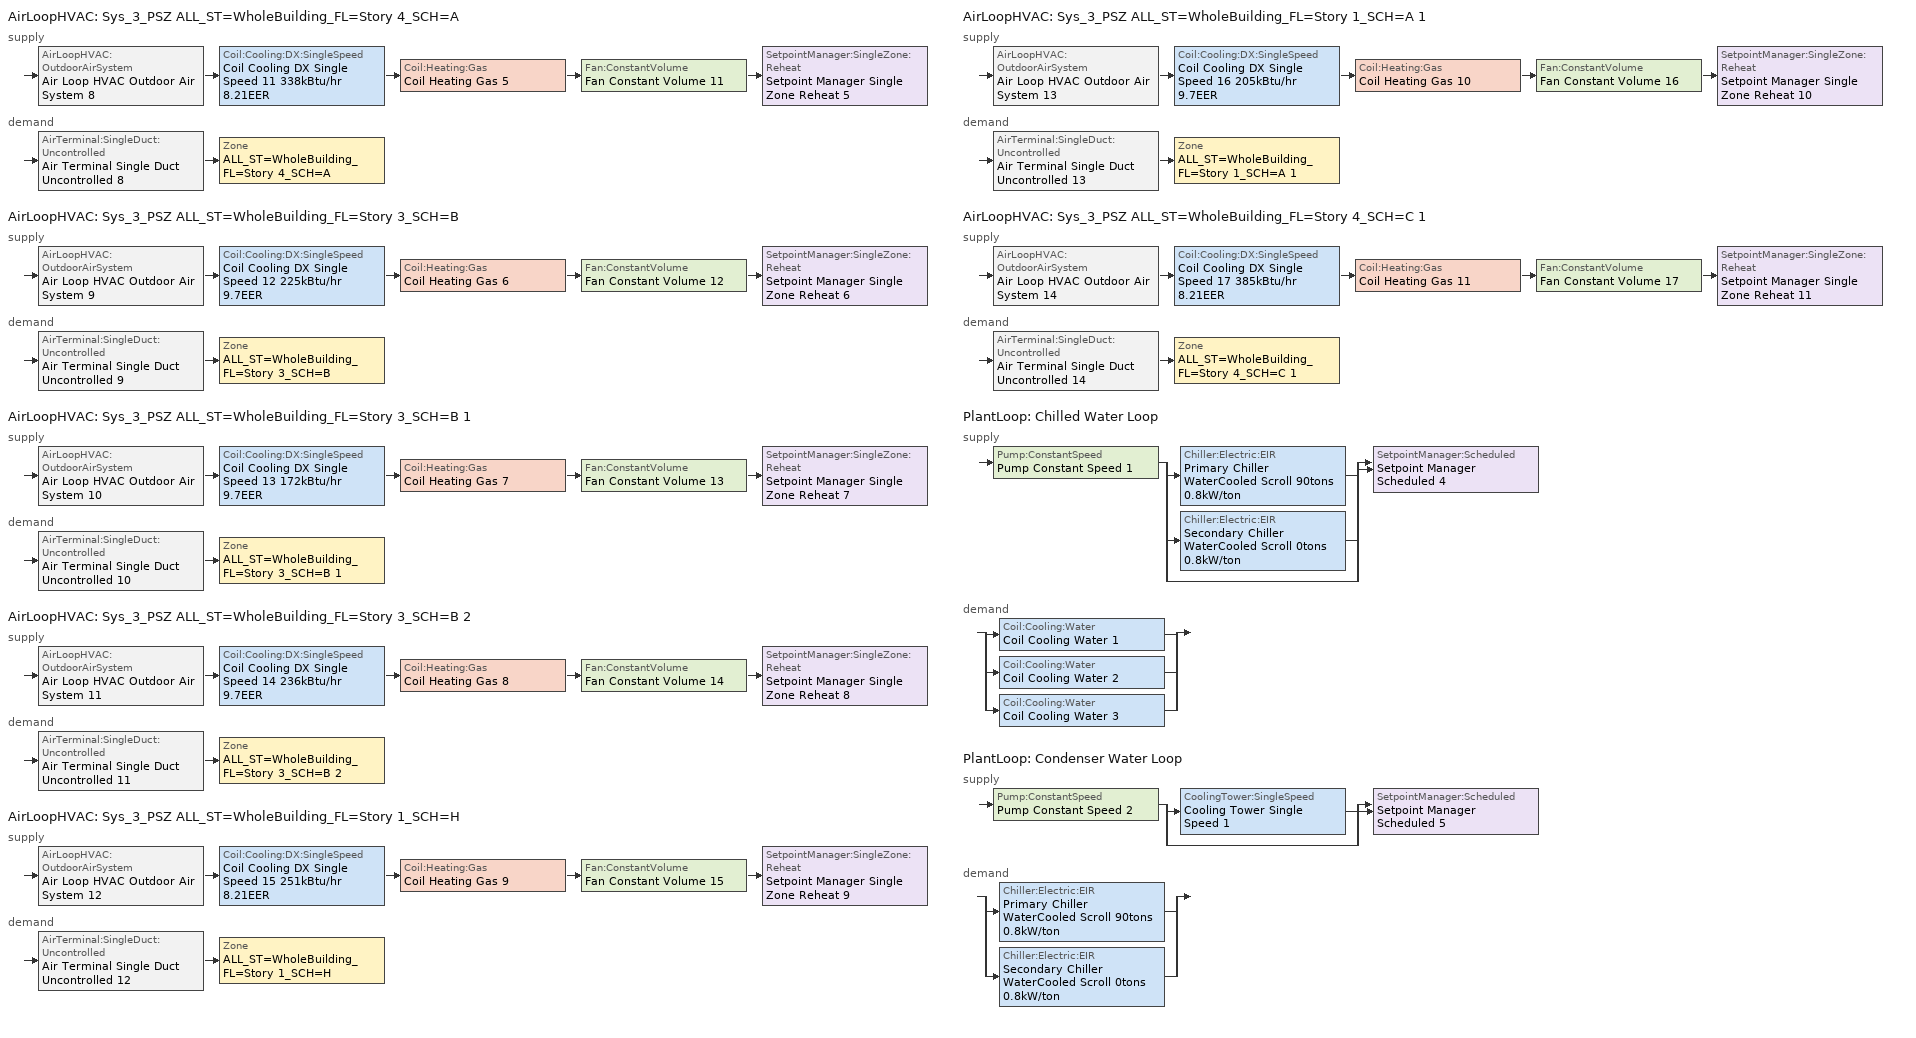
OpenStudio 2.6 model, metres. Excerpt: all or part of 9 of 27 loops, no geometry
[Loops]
AirLoopHVAC 'Sys_3_PSZ ALL_ST=WholeBuilding_FL=Story 4_SCH=A'
 supply: AirLoopHVAC:OutdoorAirSystem 'Air Loop HVAC Outdoor Air System 8' > Coil:Cooling:DX:SingleSpeed 'Coil Cooling DX Single Speed 11 338kBtu/hr 8.21EER' > Coil:Heating:Gas 'Coil Heating Gas 5' > Fan:ConstantVolume 'Fan Constant Volume 11' > SetpointManager:SingleZone:Reheat 'Setpoint Manager Single Zone Reheat 5'
 demand: AirTerminal:SingleDuct:Uncontrolled 'Air Terminal Single Duct Uncontrolled 8' > Zone 'ALL_ST=WholeBuilding_FL=Story 4_SCH=A'
AirLoopHVAC 'Sys_3_PSZ ALL_ST=WholeBuilding_FL=Story 3_SCH=B'
 supply: AirLoopHVAC:OutdoorAirSystem 'Air Loop HVAC Outdoor Air System 9' > Coil:Cooling:DX:SingleSpeed 'Coil Cooling DX Single Speed 12 225kBtu/hr 9.7EER' > Coil:Heating:Gas 'Coil Heating Gas 6' > Fan:ConstantVolume 'Fan Constant Volume 12' > SetpointManager:SingleZone:Reheat 'Setpoint Manager Single Zone Reheat 6'
 demand: AirTerminal:SingleDuct:Uncontrolled 'Air Terminal Single Duct Uncontrolled 9' > Zone 'ALL_ST=WholeBuilding_FL=Story 3_SCH=B'
AirLoopHVAC 'Sys_3_PSZ ALL_ST=WholeBuilding_FL=Story 3_SCH=B 1'
 supply: AirLoopHVAC:OutdoorAirSystem 'Air Loop HVAC Outdoor Air System 10' > Coil:Cooling:DX:SingleSpeed 'Coil Cooling DX Single Speed 13 172kBtu/hr 9.7EER' > Coil:Heating:Gas 'Coil Heating Gas 7' > Fan:ConstantVolume 'Fan Constant Volume 13' > SetpointManager:SingleZone:Reheat 'Setpoint Manager Single Zone Reheat 7'
 demand: AirTerminal:SingleDuct:Uncontrolled 'Air Terminal Single Duct Uncontrolled 10' > Zone 'ALL_ST=WholeBuilding_FL=Story 3_SCH=B 1'
AirLoopHVAC 'Sys_3_PSZ ALL_ST=WholeBuilding_FL=Story 3_SCH=B 2'
 supply: AirLoopHVAC:OutdoorAirSystem 'Air Loop HVAC Outdoor Air System 11' > Coil:Cooling:DX:SingleSpeed 'Coil Cooling DX Single Speed 14 236kBtu/hr 9.7EER' > Coil:Heating:Gas 'Coil Heating Gas 8' > Fan:ConstantVolume 'Fan Constant Volume 14' > SetpointManager:SingleZone:Reheat 'Setpoint Manager Single Zone Reheat 8'
 demand: AirTerminal:SingleDuct:Uncontrolled 'Air Terminal Single Duct Uncontrolled 11' > Zone 'ALL_ST=WholeBuilding_FL=Story 3_SCH=B 2'
AirLoopHVAC 'Sys_3_PSZ ALL_ST=WholeBuilding_FL=Story 1_SCH=H'
 supply: AirLoopHVAC:OutdoorAirSystem 'Air Loop HVAC Outdoor Air System 12' > Coil:Cooling:DX:SingleSpeed 'Coil Cooling DX Single Speed 15 251kBtu/hr 8.21EER' > Coil:Heating:Gas 'Coil Heating Gas 9' > Fan:ConstantVolume 'Fan Constant Volume 15' > SetpointManager:SingleZone:Reheat 'Setpoint Manager Single Zone Reheat 9'
 demand: AirTerminal:SingleDuct:Uncontrolled 'Air Terminal Single Duct Uncontrolled 12' > Zone 'ALL_ST=WholeBuilding_FL=Story 1_SCH=H'
AirLoopHVAC 'Sys_3_PSZ ALL_ST=WholeBuilding_FL=Story 1_SCH=A 1'
 supply: AirLoopHVAC:OutdoorAirSystem 'Air Loop HVAC Outdoor Air System 13' > Coil:Cooling:DX:SingleSpeed 'Coil Cooling DX Single Speed 16 205kBtu/hr 9.7EER' > Coil:Heating:Gas 'Coil Heating Gas 10' > Fan:ConstantVolume 'Fan Constant Volume 16' > SetpointManager:SingleZone:Reheat 'Setpoint Manager Single Zone Reheat 10'
 demand: AirTerminal:SingleDuct:Uncontrolled 'Air Terminal Single Duct Uncontrolled 13' > Zone 'ALL_ST=WholeBuilding_FL=Story 1_SCH=A 1'
AirLoopHVAC 'Sys_3_PSZ ALL_ST=WholeBuilding_FL=Story 4_SCH=C 1'
 supply: AirLoopHVAC:OutdoorAirSystem 'Air Loop HVAC Outdoor Air System 14' > Coil:Cooling:DX:SingleSpeed 'Coil Cooling DX Single Speed 17 385kBtu/hr 8.21EER' > Coil:Heating:Gas 'Coil Heating Gas 11' > Fan:ConstantVolume 'Fan Constant Volume 17' > SetpointManager:SingleZone:Reheat 'Setpoint Manager Single Zone Reheat 11'
 demand: AirTerminal:SingleDuct:Uncontrolled 'Air Terminal Single Duct Uncontrolled 14' > Zone 'ALL_ST=WholeBuilding_FL=Story 4_SCH=C 1'
PlantLoop 'Chilled Water Loop'
 supply: Pump:ConstantSpeed 'Pump Constant Speed 1' > split
  | Chiller:Electric:EIR 'Primary Chiller WaterCooled Scroll 90tons 0.8kW/ton'
  | Chiller:Electric:EIR 'Secondary Chiller WaterCooled Scroll 0tons 0.8kW/ton'
  | bypass
  join > SetpointManager:Scheduled 'Setpoint Manager Scheduled 4'
 demand: split
  | Coil:Cooling:Water 'Coil Cooling Water 1'
  | Coil:Cooling:Water 'Coil Cooling Water 2'
  | Coil:Cooling:Water 'Coil Cooling Water 3'
PlantLoop 'Condenser Water Loop'
 supply: Pump:ConstantSpeed 'Pump Constant Speed 2' > split
  | CoolingTower:SingleSpeed 'Cooling Tower Single Speed 1'
  | bypass
  join > SetpointManager:Scheduled 'Setpoint Manager Scheduled 5'
 demand: split
  | Chiller:Electric:EIR 'Primary Chiller WaterCooled Scroll 90tons 0.8kW/ton'
  | Chiller:Electric:EIR 'Secondary Chiller WaterCooled Scroll 0tons 0.8kW/ton'
[Sizing:Zone] Zone Cooling Design Supply Air Temperature Input Method=SupplyAirTemperature; Zone Cooling Design Supply Air Temperature {C}=13; Zone Cooling Design Supply Air Temperature Difference {deltaC}=11.11; Zone Heating Design Supply Air Temperature Input Method=SupplyAirTemperature; Zone Heating Design Supply Air Temperature {C}=43; Zone Heating Design Supply Air Temperature Difference {deltaC}=11.11; Zone Cooling Design Supply Air Humidity Ratio {kg-H2O/kg-air}=0.0085; Zone Heating Design Supply Air Humidity Ratio {kg-H2O/kg-air}=0.008; Zone Heating Sizing Factor=1.3; Zone Cooling Sizing Factor=1.1; Cooling Design Air Flow Method=DesignDay; Heating Design Air Flow Method=DesignDay; Account for Dedicated Outdoor Air System=No; Dedicated Outdoor Air System Control Strategy=NeutralSupplyAir; Dedicated Outdoor Air Low Setpoint Temperature for Design {C}=autosize; Dedicated Outdoor Air High Setpoint Temperature for Design {C}=autosize
ALL_ST=WholeBuilding_FL=Story 4_SCH=A; ALL_ST=WholeBuilding_FL=Story 3_SCH=B; ALL_ST=WholeBuilding_FL=Story 3_SCH=B 1; ALL_ST=WholeBuilding_FL=Story 3_SCH=B 2; ALL_ST=WholeBuilding_FL=Story 1_SCH=H; ALL_ST=WholeBuilding_FL=Story 1_SCH=A 1; ALL_ST=WholeBuilding_FL=Story 4_SCH=C 1
[Zone equipment]
ALL_ST=WholeBuilding_FL=Story 4_SCH=A: Air Terminal Single Duct Uncontrolled 8, Zone HVAC Baseboard Convective Water 8
ALL_ST=WholeBuilding_FL=Story 3_SCH=B: Air Terminal Single Duct Uncontrolled 9, Zone HVAC Baseboard Convective Water 9
ALL_ST=WholeBuilding_FL=Story 3_SCH=B 1: Air Terminal Single Duct Uncontrolled 10, Zone HVAC Baseboard Convective Water 10
ALL_ST=WholeBuilding_FL=Story 3_SCH=B 2: Air Terminal Single Duct Uncontrolled 11, Zone HVAC Baseboard Convective Water 11
ALL_ST=WholeBuilding_FL=Story 1_SCH=H: Air Terminal Single Duct Uncontrolled 12, Zone HVAC Baseboard Convective Water 12
ALL_ST=WholeBuilding_FL=Story 1_SCH=A 1: Air Terminal Single Duct Uncontrolled 13, Zone HVAC Baseboard Convective Water 13
ALL_ST=WholeBuilding_FL=Story 4_SCH=C 1: Air Terminal Single Duct Uncontrolled 14, Zone HVAC Baseboard Convective Water 14
[PlantLoop] Glycol Concentration=0; Plant Loop Volume {m3}=Autocalculate; Load Distribution Scheme=Optimal
Chilled Water Loop; Condenser Water Loop
[Sizing:Plant] Loop Design Temperature Difference {deltaC}=6; Sizing Option=NonCoincident; Zone Timesteps in Averaging Window=1; Coincident Sizing Factor Mode=None
Name | Loop Type | Design Loop Exit Temperature {C}
Chilled Water Loop | Cooling | 7
Condenser Water Loop | Condenser | 29
[AirLoopHVAC] Design Supply Air Flow Rate {m3/s}=AutoSize
Name | Availability Schedule
Sys_3_PSZ ALL_ST=WholeBuilding_FL=Story 4_SCH=A | Sys_3_PSZ ALL_ST=WholeBuilding_FL=Story 4_SCH=A Occ Sch
Sys_3_PSZ ALL_ST=WholeBuilding_FL=Story 3_SCH=B | Sys_3_PSZ ALL_ST=WholeBuilding_FL=Story 3_SCH=B Occ Sch
Sys_3_PSZ ALL_ST=WholeBuilding_FL=Story 3_SCH=B 1 | Sys_3_PSZ ALL_ST=WholeBuilding_FL=Story 3_SCH=B 1 Occ Sch
Sys_3_PSZ ALL_ST=WholeBuilding_FL=Story 3_SCH=B 2 | Sys_3_PSZ ALL_ST=WholeBuilding_FL=Story 3_SCH=B 2 Occ Sch
Sys_3_PSZ ALL_ST=WholeBuilding_FL=Story 1_SCH=H | Sys_3_PSZ ALL_ST=WholeBuilding_FL=Story 1_SCH=H Occ Sch
Sys_3_PSZ ALL_ST=WholeBuilding_FL=Story 1_SCH=A 1 | Sys_3_PSZ ALL_ST=WholeBuilding_FL=Story 1_SCH=A 1 Occ Sch
Sys_3_PSZ ALL_ST=WholeBuilding_FL=Story 4_SCH=C 1 | Sys_3_PSZ ALL_ST=WholeBuilding_FL=Story 4_SCH=C 1 Occ Sch
[Sizing:System] Type of Load to Size On=Sensible; Design Outdoor Air Flow Rate {m3/s}=Autosize; Minimum System Air Flow Ratio=1; Preheat Design Temperature {C}=7; Preheat Design Humidity Ratio {kg-H2O/kg-Air}=0.008; Precool Design Temperature {C}=13; Precool Design Humidity Ratio {kg-H2O/kg-Air}=0.008; Central Cooling Design Supply Air Temperature {C}=13; Central Heating Design Supply Air Temperature {C}=43; Sizing Option=NonCoincident; 100% Outdoor Air in Cooling=No; 100% Outdoor Air in Heating=No; Central Cooling Design Supply Air Humidity Ratio {kg-H2O/kg-Air}=0.0085; Central Heating Design Supply Air Humidity Ratio {kg-H2O/kg-Air}=0.008; Cooling Design Air Flow Method=DesignDay; Cooling Design Air Flow Rate {m3/s}=0; Heating Design Air Flow Method=DesignDay; Heating Design Air Flow Rate {m3/s}=0; System Outdoor Air Method=ZoneSum; Zone Maximum Outdoor Air Fraction=1; Cooling Supply Air Flow Rate Per Floor Area {m3/s-m2}=0.00996765; Cooling Fraction of Autosized Cooling Supply Air Flow Rate=1; Cooling Supply Air Flow Rate Per Unit Cooling Capacity {m3/s-W}=3.94755e-05; Heating Supply Air Flow Rate Per Floor Area {m3/s-m2}=0.00996765; Heating Fraction of Autosized Heating Supply Air Flow Rate=1; Heating Fraction of Autosized Cooling Supply Air Flow Rate=1; Heating Supply Air Flow Rate Per Unit Heating Capacity {m3/s-W}=3.15882e-05; Cooling Design Capacity Method=CoolingDesignCapacity; Cooling Design Capacity {W}=autosize; Cooling Design Capacity Per Floor Area {W/m2}=234.7; Fraction of Autosized Cooling Design Capacity=1; Heating Design Capacity Method=HeatingDesignCapacity; Heating Design Capacity {W}=autosize; Heating Design Capacity Per Floor Area {W/m2}=157; Fraction of Autosized Heating Design Capacity=1; Central Cooling Capacity Control Method=OnOff
Sys_3_PSZ ALL_ST=WholeBuilding_FL=Story 4_SCH=A; Sys_3_PSZ ALL_ST=WholeBuilding_FL=Story 3_SCH=B; Sys_3_PSZ ALL_ST=WholeBuilding_FL=Story 3_SCH=B 1; Sys_3_PSZ ALL_ST=WholeBuilding_FL=Story 3_SCH=B 2; Sys_3_PSZ ALL_ST=WholeBuilding_FL=Story 1_SCH=H; Sys_3_PSZ ALL_ST=WholeBuilding_FL=Story 1_SCH=A 1; Sys_3_PSZ ALL_ST=WholeBuilding_FL=Story 4_SCH=C 1
[Fan:ConstantVolume] Availability Schedule=Always On Discrete; Fan Efficiency=0.39975; Pressure Rise {Pa}=640; Maximum Flow Rate {m3/s}=AutoSize; Motor Efficiency=0.615
Fan Constant Volume 11; Fan Constant Volume 12; Fan Constant Volume 13; Fan Constant Volume 14; Fan Constant Volume 15; Fan Constant Volume 16; Fan Constant Volume 17
[Coil:Heating:Gas] Availability Schedule=Always On Discrete; Gas Burner Efficiency=0.81; Nominal Capacity {W}=AutoSize; Parasitic Electric Load {W}=0; Part Load Fraction Correlation Curve=FURNACE-EFFPLR-NECB2011; Parasitic Gas Load {W}=0
Coil Heating Gas 5; Coil Heating Gas 6; Coil Heating Gas 7; Coil Heating Gas 8; Coil Heating Gas 9; Coil Heating Gas 10; Coil Heating Gas 11
[Coil:Cooling:DX:SingleSpeed] Availability Schedule=Always On Discrete; Rated Total Cooling Capacity {W}=autosize; Rated Sensible Heat Ratio=autosize; Rated Air Flow Rate {m3/s}=autosize; Rated Evaporator Fan Power Per Volume Flow Rate {W/(m3/s)}=773.3; Total Cooling Capacity Function of Temperature Curve=DXCOOL-NECB2011-REF-CAPFT; Total Cooling Capacity Function of Flow Fraction Curve=DXCOOL-NECB2011-REF-CAPFFLOW; Energy Input Ratio Function of Temperature Curve=DXCOOL-NECB2011-REF-COOLEIRFT; Energy Input Ratio Function of Flow Fraction Curve=DXCOOL-NECB2011-REF-COOLEIRFFLOW; Part Load Fraction Correlation Curve=DXCOOL-NECB2011-REF-COOLPLFFPLR; Condenser Type=AirCooled; Evaporative Condenser Effectiveness=0; Evaporative Condenser Air Flow Rate {m3/s}=Autosize; Evaporative Condenser Pump Rated Power Consumption {W}=Autosize; Crankcase Heater Capacity {W}=0; Maximum Outdoor Dry-Bulb Temperature for Crankcase Heater Operation {C}=0; Basin Heater Capacity {W/K}=0; Basin Heater Setpoint Temperature {C}=10
Name | Rated COP {W/W}
Coil Cooling DX Single Speed 11 338kBtu/hr 8.21EER | 2.99281
Coil Cooling DX Single Speed 12 225kBtu/hr 9.7EER | 3.44969
Coil Cooling DX Single Speed 13 172kBtu/hr 9.7EER | 3.40944
Coil Cooling DX Single Speed 14 236kBtu/hr 9.7EER | 3.45843
Coil Cooling DX Single Speed 15 251kBtu/hr 8.21EER | 2.93626
Coil Cooling DX Single Speed 16 205kBtu/hr 9.7EER | 3.43438
Coil Cooling DX Single Speed 17 385kBtu/hr 8.21EER | 3.02301
[Controller:OutdoorAir] Minimum Outdoor Air Flow Rate {m3/s}=autosize; Maximum Outdoor Air Flow Rate {m3/s}=Autosize; Economizer Control Type=DifferentialEnthalpy; Economizer Control Action Type=ModulateFlow; Lockout Type=NoLockout; Minimum Limit Type=FixedMinimum; High Humidity Control=No
Name | Minimum Outdoor Air Schedule | Controller Mechanical Ventilation | Heat Recovery Bypass Control Type
Controller Outdoor Air 8 | Sys_3_PSZ ALL_ST=WholeBuilding_FL=Story 4_SCH=A Occ Sch | Controller Mechanical Ventilation 8 | BypassWhenWithinEconomizerLimits
Controller Outdoor Air 9 | Sys_3_PSZ ALL_ST=WholeBuilding_FL=Story 3_SCH=B Occ Sch | Controller Mechanical Ventilation 9 | BypassWhenOAFlowGreaterThanMinimum
Controller Outdoor Air 10 | Sys_3_PSZ ALL_ST=WholeBuilding_FL=Story 3_SCH=B 1 Occ Sch | Controller Mechanical Ventilation 10 | BypassWhenOAFlowGreaterThanMinimum
Controller Outdoor Air 11 | Sys_3_PSZ ALL_ST=WholeBuilding_FL=Story 3_SCH=B 2 Occ Sch | Controller Mechanical Ventilation 11 | BypassWhenOAFlowGreaterThanMinimum
Controller Outdoor Air 12 | Sys_3_PSZ ALL_ST=WholeBuilding_FL=Story 1_SCH=H Occ Sch | Controller Mechanical Ventilation 12 | BypassWhenOAFlowGreaterThanMinimum
Controller Outdoor Air 13 | Sys_3_PSZ ALL_ST=WholeBuilding_FL=Story 1_SCH=A 1 Occ Sch | Controller Mechanical Ventilation 13 | BypassWhenOAFlowGreaterThanMinimum
Controller Outdoor Air 14 | Sys_3_PSZ ALL_ST=WholeBuilding_FL=Story 4_SCH=C 1 Occ Sch | Controller Mechanical Ventilation 14 | BypassWhenWithinEconomizerLimits
[Controller:MechanicalVentilation] Availability Schedule=Always On Discrete; System Outdoor Air Method=ZoneSum
Controller Mechanical Ventilation 8; Controller Mechanical Ventilation 9; Controller Mechanical Ventilation 10; Controller Mechanical Ventilation 11; Controller Mechanical Ventilation 12; Controller Mechanical Ventilation 13; Controller Mechanical Ventilation 14
[AirLoopHVAC:OutdoorAirSystem]
Name | Controller
Air Loop HVAC Outdoor Air System 8 | Controller Outdoor Air 8
Air Loop HVAC Outdoor Air System 9 | Controller Outdoor Air 9
Air Loop HVAC Outdoor Air System 10 | Controller Outdoor Air 10
Air Loop HVAC Outdoor Air System 11 | Controller Outdoor Air 11
Air Loop HVAC Outdoor Air System 12 | Controller Outdoor Air 12
Air Loop HVAC Outdoor Air System 13 | Controller Outdoor Air 13
Air Loop HVAC Outdoor Air System 14 | Controller Outdoor Air 14
[SetpointManager:SingleZone:Reheat] Minimum Supply Air Temperature {C}=13; Maximum Supply Air Temperature {C}=43
Name | Control Zone
Setpoint Manager Single Zone Reheat 5 | ALL_ST=WholeBuilding_FL=Story 4_SCH=A
Setpoint Manager Single Zone Reheat 6 | ALL_ST=WholeBuilding_FL=Story 3_SCH=B
Setpoint Manager Single Zone Reheat 7 | ALL_ST=WholeBuilding_FL=Story 3_SCH=B 1
Setpoint Manager Single Zone Reheat 8 | ALL_ST=WholeBuilding_FL=Story 3_SCH=B 2
Setpoint Manager Single Zone Reheat 9 | ALL_ST=WholeBuilding_FL=Story 1_SCH=H
Setpoint Manager Single Zone Reheat 10 | ALL_ST=WholeBuilding_FL=Story 1_SCH=A 1
Setpoint Manager Single Zone Reheat 11 | ALL_ST=WholeBuilding_FL=Story 4_SCH=C 1
[AirTerminal:SingleDuct:Uncontrolled] Availability Schedule=Always On Discrete; Maximum Air Flow Rate {m3/s}=AutoSize
Air Terminal Single Duct Uncontrolled 8; Air Terminal Single Duct Uncontrolled 9; Air Terminal Single Duct Uncontrolled 10; Air Terminal Single Duct Uncontrolled 11; Air Terminal Single Duct Uncontrolled 12; Air Terminal Single Duct Uncontrolled 13; Air Terminal Single Duct Uncontrolled 14
[Controller:WaterCoil] Action=Reverse; Minimum Actuated Flow {m3/s}=0
Name | Water Coil
Controller Water Coil 5 | Coil Cooling Water 1
Controller Water Coil 9 | Coil Cooling Water 2
Controller Water Coil 12 | Coil Cooling Water 3
[SetpointManager:Scheduled] Control Variable=Temperature
Name | Schedule
Setpoint Manager Scheduled 4 | CHW Temp
Setpoint Manager Scheduled 5 | CW Temp
[Pump:ConstantSpeed] Rated Flow Rate {m3/s}=autosize; Rated Pump Head {Pa}=179352; Rated Power Consumption {W}=autosize; Fraction of Motor Inefficiencies to Fluid Stream=0; Pump Control Type=Intermittent; Design Power Sizing Method=PowerPerFlowPerPressure; Design Electric Power per Unit Flow Rate {W/(m3/s)}=348701.1; Design Shaft Power per Unit Flow Rate per Unit Head {W-s/m3-Pa}=1.28205
Name | Motor Efficiency
Pump Constant Speed 1 | 0.895
Pump Constant Speed 2 | 0.917
[Chiller:Electric:EIR] Cooling Capacity Function of Temperature Curve=WaterCooled_Scroll_CAPFT_NECB2011; Electric Input to Cooling Output Ratio Function of Temperature Curve=WaterCooled_Scroll_EIRFT_NECB2011; Electric Input to Cooling Output Ratio Function of Part Load Ratio Curve=WaterCooled_Scroll_EIRFPLR_NECB2011; Minimum Part Load Ratio=0.25; Minimum Unloading Ratio=0.25; Condenser Type=WaterCooled; Chiller Flow Mode=LeavingSetpointModulated; Design Heat Recovery Water Flow Rate {m3/s}=0; Sizing Factor=1; Basin Heater Capacity {W/K}=0; Basin Heater Setpoint Temperature {C}=10
Name | Reference Capacity {W} | Reference COP {W/W}
Primary Chiller WaterCooled Scroll 90tons 0.8kW/ton | 315766 | 4.54393
Secondary Chiller WaterCooled Scroll 0tons 0.8kW/ton | 0.001 | 4.5032
[CoolingTower:SingleSpeed]
Cooling Tower Single Speed 1: Design Water Flow Rate {m3/s}=autosize; Design Air Flow Rate {m3/s}=autosize; Fan Power at Design Air Flow Rate {W}=autosize; U-Factor Times Area Value at Design Air Flow Rate {W/K}=autosize; Air Flow Rate in Free Convection Regime {m3/s}=autosize; U-Factor Times Area Value at Free Convection Air Flow Rate {W/K}=autosize; Performance Input Method=UFactorTimesAreaAndDesignWaterFlowRate; Free Convection Capacity {W}=0; Basin Heater Capacity {W/K}=0; Evaporation Loss Mode=LossFactor; Evaporation Loss Factor {percent/K}=0.2; Drift Loss Percent {percent}=0.008; Blowdown Calculation Mode=ConcentrationRatio; Blowdown Concentration Ratio=3; Capacity Control=FanCycling; Number of Cells=1; Cell Control=MinimalCell; Cell Minimum  Water Flow Rate Fraction=0.33; Cell Maximum Water Flow Rate Fraction=2.5; Sizing Factor=1; Free Convection Air Flow Rate Sizing Factor=0.1; Free Convection U-Factor Times Area Value Sizing Factor=0.1; Heat Rejection Capacity and Nominal Capacity Sizing Ratio=1.25; Free Convection Nominal Capacity Sizing Factor=0.1; Design Inlet Air Dry-Bulb Temperature {C}=35; Design Inlet Air Wet-Bulb Temperature {C}=24; Design Approach Temperature {deltaC}=5; Design Range Temperature {deltaC}=6
[Coil:Cooling:Water] Availability Schedule=Always On Discrete
Coil Cooling Water 1; Coil Cooling Water 2; Coil Cooling Water 3
[HeatExchanger:AirToAir:SensibleAndLatent] Availability Schedule=Always On Discrete; Nominal Supply Air Flow Rate {m3/s}=autosize; Sensible Effectiveness at 100% Heating Air Flow=0.5; Latent Effectiveness at 100% Heating Air Flow=0.5; Sensible Effectiveness at 75% Heating Air Flow=0.5; Latent Effectiveness at 75% Heating Air Flow=0.5; Sensible Effectiveness at 100% Cooling Air Flow=0.5; Latent Effectiveness at 100% Cooling Air Flow=0.5; Sensible Effectiveness at 75% Cooling Air Flow=0.5; Latent Effectiveness at 75% Cooling Air Flow=0.5; Supply Air Outlet Temperature Control=Yes; Heat Exchanger Type=Rotary; Frost Control Type=ExhaustOnly; Threshold Temperature {C}=-23.3; Initial Defrost Time Fraction=0.167; Rate of Defrost Time Fraction Increase {1/K}=1.44; Economizer Lockout=Yes
Name | Nominal Electric Power {W}
Sys_3_PSZ ALL_ST=WholeBuilding_FL=Story 1_SCH=A 1 ERV | 1972.68
Sys_3_PSZ ALL_ST=WholeBuilding_FL=Story 1_SCH=H ERV | 3125.38
Sys_3_PSZ ALL_ST=WholeBuilding_FL=Story 3_SCH=B ERV | 2328.06
Sys_3_PSZ ALL_ST=WholeBuilding_FL=Story 3_SCH=B 1 ERV; Sys_3_PSZ ALL_ST=WholeBuilding_FL=Story 3_SCH=B 2 ERV | 1758.55
Sys_4_PSZ_ALL_ST=WholeBuilding_FL=Story 4_SCH=E ERV | 1594.53
Sys_6_VAV with Reheat ERV | 4806.59
Sys_6_VAV with Reheat 2 ERV | 2291.61
[SetpointManager:OutdoorAirPretreat] Minimum Setpoint Temperature {C}=-99; Maximum Setpoint Temperature {C}=99; Minimum Setpoint Humidity Ratio {kgWater/kgDryAir}=1e-05; Maximum Setpoint Humidity Ratio {kgWater/kgDryAir}=1
Setpoint Manager Outdoor Air Pretreat 1; Setpoint Manager Outdoor Air Pretreat 2; Setpoint Manager Outdoor Air Pretreat 3; Setpoint Manager Outdoor Air Pretreat 4; Setpoint Manager Outdoor Air Pretreat 5; Setpoint Manager Outdoor Air Pretreat 6; Setpoint Manager Outdoor Air Pretreat 7; Setpoint Manager Outdoor Air Pretreat 8
[Schedule:Ruleset]
Name | Default Day Schedule | Summer Design Day Schedule | Winter Design Day Schedule
CHW Temp | Schedule Day 4
CW Temp | Schedule Day 5
Sys_3_PSZ ALL_ST=WholeBuilding_FL=Story 1_SCH=A 1 Occ Sch | Sys_3_PSZ ALL_ST=WholeBuilding_FL=Story 1_SCH=A 1 Occ Sch Default | Sys_3_PSZ ALL_ST=WholeBuilding_FL=Story 1_SCH=A 1 Occ Sch Summer Design Day | Sys_3_PSZ ALL_ST=WholeBuilding_FL=Story 1_SCH=A 1 Occ Sch Winter Design Day
Sys_3_PSZ ALL_ST=WholeBuilding_FL=Story 1_SCH=H Occ Sch | Sys_3_PSZ ALL_ST=WholeBuilding_FL=Story 1_SCH=H Occ Sch Default | Sys_3_PSZ ALL_ST=WholeBuilding_FL=Story 1_SCH=H Occ Sch Summer Design Day | Sys_3_PSZ ALL_ST=WholeBuilding_FL=Story 1_SCH=H Occ Sch Winter Design Day
Sys_3_PSZ ALL_ST=WholeBuilding_FL=Story 3_SCH=B Occ Sch | Sys_3_PSZ ALL_ST=WholeBuilding_FL=Story 3_SCH=B Occ Sch Default | Sys_3_PSZ ALL_ST=WholeBuilding_FL=Story 3_SCH=B Occ Sch Summer Design Day | Sys_3_PSZ ALL_ST=WholeBuilding_FL=Story 3_SCH=B Occ Sch Winter Design Day
Sys_3_PSZ ALL_ST=WholeBuilding_FL=Story 3_SCH=B 1 Occ Sch | Sys_3_PSZ ALL_ST=WholeBuilding_FL=Story 3_SCH=B 1 Occ Sch Default | Sys_3_PSZ ALL_ST=WholeBuilding_FL=Story 3_SCH=B 1 Occ Sch Summer Design Day | Sys_3_PSZ ALL_ST=WholeBuilding_FL=Story 3_SCH=B 1 Occ Sch Winter Design Day
Sys_3_PSZ ALL_ST=WholeBuilding_FL=Story 3_SCH=B 2 Occ Sch | Sys_3_PSZ ALL_ST=WholeBuilding_FL=Story 3_SCH=B 2 Occ Sch Default | Sys_3_PSZ ALL_ST=WholeBuilding_FL=Story 3_SCH=B 2 Occ Sch Summer Design Day | Sys_3_PSZ ALL_ST=WholeBuilding_FL=Story 3_SCH=B 2 Occ Sch Winter Design Day
Sys_3_PSZ ALL_ST=WholeBuilding_FL=Story 4_SCH=A Occ Sch | Sys_3_PSZ ALL_ST=WholeBuilding_FL=Story 4_SCH=A Occ Sch Default | Sys_3_PSZ ALL_ST=WholeBuilding_FL=Story 4_SCH=A Occ Sch Summer Design Day | Sys_3_PSZ ALL_ST=WholeBuilding_FL=Story 4_SCH=A Occ Sch Winter Design Day
Sys_3_PSZ ALL_ST=WholeBuilding_FL=Story 4_SCH=C 1 Occ Sch | Sys_3_PSZ ALL_ST=WholeBuilding_FL=Story 4_SCH=C 1 Occ Sch Default | Sys_3_PSZ ALL_ST=WholeBuilding_FL=Story 4_SCH=C 1 Occ Sch Summer Design Day | Sys_3_PSZ ALL_ST=WholeBuilding_FL=Story 4_SCH=C 1 Occ Sch Winter Design Day
[Schedule:Day]
Schedule Day 4; wkdCHW Temp 1; satCHW Temp 1; sunCHW Temp 1: 1, 0, 7, 2, 0, 7, 3, 0, 7, 4, 0, 7, 5, 0, 7, 6, 0, 7, 7, 0, 7, 8, 0, 7, 9, 0, 7, 10, 0, 7, 11, 0, 7, 12, 0, 7, 13, 0, 7, 14, 0, 7, 15, 0, 7, 16, 0, 7, 17, 0, 7, 18, 0, 7, 19, 0, 7, 20, 0, 7, 21, 0, 7, 22, 0, 7, 23, 0, 7, 24, 0, 7
Schedule Day 5; wkdCW Temp 1; satCW Temp 1; sunCW Temp 1: 1, 0, 29, 2, 0, 29, 3, 0, 29, 4, 0, 29, 5, 0, 29, 6, 0, 29, 7, 0, 29, 8, 0, 29, 9, 0, 29, 10, 0, 29, 11, 0, 29, 12, 0, 29, 13, 0, 29, 14, 0, 29, 15, 0, 29, 16, 0, 29, 17, 0, 29, 18, 0, 29, 19, 0, 29, 20, 0, 29, 21, 0, 29, 22, 0, 29, 23, 0, 29, 24, 0, 29
Sys_3_PSZ ALL_ST=WholeBuilding_FL=Story 1_SCH=A 1 Occ Sch Default; Sys_3_PSZ ALL_ST=WholeBuilding_FL=Story 1_SCH=A 1 Occ Sch Winter Design Day; Sys_3_PSZ ALL_ST=WholeBuilding_FL=Story 1_SCH=A 1 Occ Sch Summer Design Day; Sys_3_PSZ ALL_ST=WholeBuilding_FL=Story 1_SCH=H Occ Sch Default; Sys_3_PSZ ALL_ST=WholeBuilding_FL=Story 1_SCH=H Occ Sch Winter Design Day; Sys_3_PSZ ALL_ST=WholeBuilding_FL=Story 1_SCH=H Occ Sch Summer Design Day; Sys_3_PSZ ALL_ST=WholeBuilding_FL=Story 1_SCH=H Occ Sch Monday; Sys_3_PSZ ALL_ST=WholeBuilding_FL=Story 1_SCH=H Occ Sch Tuesday; Sys_3_PSZ ALL_ST=WholeBuilding_FL=Story 1_SCH=H Occ Sch Wednesday; Sys_3_PSZ ALL_ST=WholeBuilding_FL=Story 1_SCH=H Occ Sch Thursday; Sys_3_PSZ ALL_ST=WholeBuilding_FL=Story 1_SCH=H Occ Sch Friday; Sys_3_PSZ ALL_ST=WholeBuilding_FL=Story 1_SCH=H Occ Sch Saturday; Sys_3_PSZ ALL_ST=WholeBuilding_FL=Story 1_SCH=H Occ Sch Sunday; Sys_3_PSZ ALL_ST=WholeBuilding_FL=Story 3_SCH=B Occ Sch Default; Sys_3_PSZ ALL_ST=WholeBuilding_FL=Story 3_SCH=B Occ Sch Winter Design Day; Sys_3_PSZ ALL_ST=WholeBuilding_FL=Story 3_SCH=B Occ Sch Summer Design Day; Sys_3_PSZ ALL_ST=WholeBuilding_FL=Story 3_SCH=B 1 Occ Sch Default; Sys_3_PSZ ALL_ST=WholeBuilding_FL=Story 3_SCH=B 1 Occ Sch Winter Design Day; Sys_3_PSZ ALL_ST=WholeBuilding_FL=Story 3_SCH=B 1 Occ Sch Summer Design Day; Sys_3_PSZ ALL_ST=WholeBuilding_FL=Story 3_SCH=B 2 Occ Sch Default; Sys_3_PSZ ALL_ST=WholeBuilding_FL=Story 3_SCH=B 2 Occ Sch Winter Design Day; Sys_3_PSZ ALL_ST=WholeBuilding_FL=Story 3_SCH=B 2 Occ Sch Summer Design Day; Sys_3_PSZ ALL_ST=WholeBuilding_FL=Story 4_SCH=A Occ Sch Default; Sys_3_PSZ ALL_ST=WholeBuilding_FL=Story 4_SCH=A Occ Sch Winter Design Day; Sys_3_PSZ ALL_ST=WholeBuilding_FL=Story 4_SCH=A Occ Sch Summer Design Day; Sys_3_PSZ ALL_ST=WholeBuilding_FL=Story 4_SCH=C 1 Occ Sch Default; Sys_3_PSZ ALL_ST=WholeBuilding_FL=Story 4_SCH=C 1 Occ Sch Winter Design Day; Sys_3_PSZ ALL_ST=WholeBuilding_FL=Story 4_SCH=C 1 Occ Sch Summer Design Day: 24, 0, 1
Sys_3_PSZ ALL_ST=WholeBuilding_FL=Story 1_SCH=A 1 Occ Sch Monday; Sys_3_PSZ ALL_ST=WholeBuilding_FL=Story 1_SCH=A 1 Occ Sch Tuesday; Sys_3_PSZ ALL_ST=WholeBuilding_FL=Story 1_SCH=A 1 Occ Sch Wednesday; Sys_3_PSZ ALL_ST=WholeBuilding_FL=Story 1_SCH=A 1 Occ Sch Thursday; Sys_3_PSZ ALL_ST=WholeBuilding_FL=Story 1_SCH=A 1 Occ Sch Friday; Sys_3_PSZ ALL_ST=WholeBuilding_FL=Story 4_SCH=A Occ Sch Monday; Sys_3_PSZ ALL_ST=WholeBuilding_FL=Story 4_SCH=A Occ Sch Tuesday; Sys_3_PSZ ALL_ST=WholeBuilding_FL=Story 4_SCH=A Occ Sch Wednesday; Sys_3_PSZ ALL_ST=WholeBuilding_FL=Story 4_SCH=A Occ Sch Thursday; Sys_3_PSZ ALL_ST=WholeBuilding_FL=Story 4_SCH=A Occ Sch Friday: 8, 0, 0, 19, 0, 1, 24, 0, 0
Sys_3_PSZ ALL_ST=WholeBuilding_FL=Story 1_SCH=A 1 Occ Sch Saturday; Sys_3_PSZ ALL_ST=WholeBuilding_FL=Story 1_SCH=A 1 Occ Sch Sunday; Sys_3_PSZ ALL_ST=WholeBuilding_FL=Story 4_SCH=A Occ Sch Saturday; Sys_3_PSZ ALL_ST=WholeBuilding_FL=Story 4_SCH=A Occ Sch Sunday: 24, 0, 0
Sys_3_PSZ ALL_ST=WholeBuilding_FL=Story 3_SCH=B Occ Sch Monday; Sys_3_PSZ ALL_ST=WholeBuilding_FL=Story 3_SCH=B Occ Sch Tuesday; Sys_3_PSZ ALL_ST=WholeBuilding_FL=Story 3_SCH=B Occ Sch Wednesday; Sys_3_PSZ ALL_ST=WholeBuilding_FL=Story 3_SCH=B Occ Sch Thursday; Sys_3_PSZ ALL_ST=WholeBuilding_FL=Story 3_SCH=B Occ Sch Friday; Sys_3_PSZ ALL_ST=WholeBuilding_FL=Story 3_SCH=B 1 Occ Sch Monday; Sys_3_PSZ ALL_ST=WholeBuilding_FL=Story 3_SCH=B 1 Occ Sch Tuesday; Sys_3_PSZ ALL_ST=WholeBuilding_FL=Story 3_SCH=B 1 Occ Sch Wednesday; Sys_3_PSZ ALL_ST=WholeBuilding_FL=Story 3_SCH=B 1 Occ Sch Thursday; Sys_3_PSZ ALL_ST=WholeBuilding_FL=Story 3_SCH=B 1 Occ Sch Friday; Sys_3_PSZ ALL_ST=WholeBuilding_FL=Story 3_SCH=B 2 Occ Sch Monday; Sys_3_PSZ ALL_ST=WholeBuilding_FL=Story 3_SCH=B 2 Occ Sch Tuesday; Sys_3_PSZ ALL_ST=WholeBuilding_FL=Story 3_SCH=B 2 Occ Sch Wednesday; Sys_3_PSZ ALL_ST=WholeBuilding_FL=Story 3_SCH=B 2 Occ Sch Thursday; Sys_3_PSZ ALL_ST=WholeBuilding_FL=Story 3_SCH=B 2 Occ Sch Friday: 1, 0, 1, 10, 0, 0, 24, 0, 1
Sys_3_PSZ ALL_ST=WholeBuilding_FL=Story 3_SCH=B Occ Sch Saturday; Sys_3_PSZ ALL_ST=WholeBuilding_FL=Story 3_SCH=B 1 Occ Sch Saturday; Sys_3_PSZ ALL_ST=WholeBuilding_FL=Story 3_SCH=B 2 Occ Sch Saturday: 2, 0, 1, 10, 0, 0, 24, 0, 1
Sys_3_PSZ ALL_ST=WholeBuilding_FL=Story 3_SCH=B Occ Sch Sunday; Sys_3_PSZ ALL_ST=WholeBuilding_FL=Story 3_SCH=B 1 Occ Sch Sunday; Sys_3_PSZ ALL_ST=WholeBuilding_FL=Story 3_SCH=B 2 Occ Sch Sunday: 1, 0, 0, 2, 0, 1, 11, 0, 0, 23, 0, 1, 24, 0, 0
Sys_3_PSZ ALL_ST=WholeBuilding_FL=Story 4_SCH=C 1 Occ Sch Monday; Sys_3_PSZ ALL_ST=WholeBuilding_FL=Story 4_SCH=C 1 Occ Sch Tuesday; Sys_3_PSZ ALL_ST=WholeBuilding_FL=Story 4_SCH=C 1 Occ Sch Wednesday; Sys_3_PSZ ALL_ST=WholeBuilding_FL=Story 4_SCH=C 1 Occ Sch Thursday; Sys_3_PSZ ALL_ST=WholeBuilding_FL=Story 4_SCH=C 1 Occ Sch Friday; Sys_3_PSZ ALL_ST=WholeBuilding_FL=Story 4_SCH=C 1 Occ Sch Saturday: 9, 0, 0, 21, 0, 1, 24, 0, 0
Sys_3_PSZ ALL_ST=WholeBuilding_FL=Story 4_SCH=C 1 Occ Sch Sunday: 11, 0, 0, 19, 0, 1, 24, 0, 0
[Schedule:Rule] Date Specification Type=DateRange; Start Month=1; Start Day=1; End Month=12
Name | Schedule Ruleset | Rule Order | Day Schedule | Apply Sunday | Apply Monday | Apply Tuesday | Apply Wednesday | Apply Thursday | Apply Friday | Apply Saturday | End Day
wkdCHW Temp rule | CHW Temp | 2 | wkdCHW Temp 1 | No | Yes | Yes | Yes | Yes | Yes | No | 31
satCHW Temprule | CHW Temp | 1 | satCHW Temp 1 | No | No | No | No | No | No | Yes | 31
sunCHW Temprule | CHW Temp | 0 | sunCHW Temp 1 | Yes | No | No | No | No | No | No | 31
wkdCW Temp rule | CW Temp | 2 | wkdCW Temp 1 | No | Yes | Yes | Yes | Yes | Yes | No | 31
satCW Temprule | CW Temp | 1 | satCW Temp 1 | No | No | No | No | No | No | Yes | 31
sunCW Temprule | CW Temp | 0 | sunCW Temp 1 | Yes | No | No | No | No | No | No | 31
Sys_3_PSZ ALL_ST=WholeBuilding_FL=Story 1_SCH=A 1 Occ Sch Monday Rule | Sys_3_PSZ ALL_ST=WholeBuilding_FL=Story 1_SCH=A 1 Occ Sch | 6 | Sys_3_PSZ ALL_ST=WholeBuilding_FL=Story 1_SCH=A 1 Occ Sch Monday |  | Yes |  |  |  |  |  | 25
Sys_3_PSZ ALL_ST=WholeBuilding_FL=Story 1_SCH=A 1 Occ Sch Tuesday Rule | Sys_3_PSZ ALL_ST=WholeBuilding_FL=Story 1_SCH=A 1 Occ Sch | 5 | Sys_3_PSZ ALL_ST=WholeBuilding_FL=Story 1_SCH=A 1 Occ Sch Tuesday |  |  | Yes |  |  |  |  | 26
Sys_3_PSZ ALL_ST=WholeBuilding_FL=Story 1_SCH=A 1 Occ Sch Wednesday Rule | Sys_3_PSZ ALL_ST=WholeBuilding_FL=Story 1_SCH=A 1 Occ Sch | 4 | Sys_3_PSZ ALL_ST=WholeBuilding_FL=Story 1_SCH=A 1 Occ Sch Wednesday |  |  |  | Yes |  |  |  | 27
Sys_3_PSZ ALL_ST=WholeBuilding_FL=Story 1_SCH=A 1 Occ Sch Thursday Rule | Sys_3_PSZ ALL_ST=WholeBuilding_FL=Story 1_SCH=A 1 Occ Sch | 3 | Sys_3_PSZ ALL_ST=WholeBuilding_FL=Story 1_SCH=A 1 Occ Sch Thursday |  |  |  |  | Yes |  |  | 28
Sys_3_PSZ ALL_ST=WholeBuilding_FL=Story 1_SCH=A 1 Occ Sch Friday Rule | Sys_3_PSZ ALL_ST=WholeBuilding_FL=Story 1_SCH=A 1 Occ Sch | 2 | Sys_3_PSZ ALL_ST=WholeBuilding_FL=Story 1_SCH=A 1 Occ Sch Friday |  |  |  |  |  | Yes |  | 29
Sys_3_PSZ ALL_ST=WholeBuilding_FL=Story 1_SCH=A 1 Occ Sch Saturday Rule | Sys_3_PSZ ALL_ST=WholeBuilding_FL=Story 1_SCH=A 1 Occ Sch | 1 | Sys_3_PSZ ALL_ST=WholeBuilding_FL=Story 1_SCH=A 1 Occ Sch Saturday |  |  |  |  |  |  | Yes | 30
Sys_3_PSZ ALL_ST=WholeBuilding_FL=Story 1_SCH=A 1 Occ Sch Sunday Rule | Sys_3_PSZ ALL_ST=WholeBuilding_FL=Story 1_SCH=A 1 Occ Sch | 0 | Sys_3_PSZ ALL_ST=WholeBuilding_FL=Story 1_SCH=A 1 Occ Sch Sunday | Yes |  |  |  |  |  |  | 31
Sys_3_PSZ ALL_ST=WholeBuilding_FL=Story 1_SCH=H Occ Sch Monday Rule | Sys_3_PSZ ALL_ST=WholeBuilding_FL=Story 1_SCH=H Occ Sch | 6 | Sys_3_PSZ ALL_ST=WholeBuilding_FL=Story 1_SCH=H Occ Sch Monday |  | Yes |  |  |  |  |  | 25
Sys_3_PSZ ALL_ST=WholeBuilding_FL=Story 1_SCH=H Occ Sch Tuesday Rule | Sys_3_PSZ ALL_ST=WholeBuilding_FL=Story 1_SCH=H Occ Sch | 5 | Sys_3_PSZ ALL_ST=WholeBuilding_FL=Story 1_SCH=H Occ Sch Tuesday |  |  | Yes |  |  |  |  | 26
Sys_3_PSZ ALL_ST=WholeBuilding_FL=Story 1_SCH=H Occ Sch Wednesday Rule | Sys_3_PSZ ALL_ST=WholeBuilding_FL=Story 1_SCH=H Occ Sch | 4 | Sys_3_PSZ ALL_ST=WholeBuilding_FL=Story 1_SCH=H Occ Sch Wednesday |  |  |  | Yes |  |  |  | 27
Sys_3_PSZ ALL_ST=WholeBuilding_FL=Story 1_SCH=H Occ Sch Thursday Rule | Sys_3_PSZ ALL_ST=WholeBuilding_FL=Story 1_SCH=H Occ Sch | 3 | Sys_3_PSZ ALL_ST=WholeBuilding_FL=Story 1_SCH=H Occ Sch Thursday |  |  |  |  | Yes |  |  | 28
Sys_3_PSZ ALL_ST=WholeBuilding_FL=Story 1_SCH=H Occ Sch Friday Rule | Sys_3_PSZ ALL_ST=WholeBuilding_FL=Story 1_SCH=H Occ Sch | 2 | Sys_3_PSZ ALL_ST=WholeBuilding_FL=Story 1_SCH=H Occ Sch Friday |  |  |  |  |  | Yes |  | 29
Sys_3_PSZ ALL_ST=WholeBuilding_FL=Story 1_SCH=H Occ Sch Saturday Rule | Sys_3_PSZ ALL_ST=WholeBuilding_FL=Story 1_SCH=H Occ Sch | 1 | Sys_3_PSZ ALL_ST=WholeBuilding_FL=Story 1_SCH=H Occ Sch Saturday |  |  |  |  |  |  | Yes | 30
Sys_3_PSZ ALL_ST=WholeBuilding_FL=Story 1_SCH=H Occ Sch Sunday Rule | Sys_3_PSZ ALL_ST=WholeBuilding_FL=Story 1_SCH=H Occ Sch | 0 | Sys_3_PSZ ALL_ST=WholeBuilding_FL=Story 1_SCH=H Occ Sch Sunday | Yes |  |  |  |  |  |  | 31
Sys_3_PSZ ALL_ST=WholeBuilding_FL=Story 3_SCH=B Occ Sch Monday Rule | Sys_3_PSZ ALL_ST=WholeBuilding_FL=Story 3_SCH=B Occ Sch | 6 | Sys_3_PSZ ALL_ST=WholeBuilding_FL=Story 3_SCH=B Occ Sch Monday |  | Yes |  |  |  |  |  | 25
Sys_3_PSZ ALL_ST=WholeBuilding_FL=Story 3_SCH=B Occ Sch Tuesday Rule | Sys_3_PSZ ALL_ST=WholeBuilding_FL=Story 3_SCH=B Occ Sch | 5 | Sys_3_PSZ ALL_ST=WholeBuilding_FL=Story 3_SCH=B Occ Sch Tuesday |  |  | Yes |  |  |  |  | 26
Sys_3_PSZ ALL_ST=WholeBuilding_FL=Story 3_SCH=B Occ Sch Wednesday Rule | Sys_3_PSZ ALL_ST=WholeBuilding_FL=Story 3_SCH=B Occ Sch | 4 | Sys_3_PSZ ALL_ST=WholeBuilding_FL=Story 3_SCH=B Occ Sch Wednesday |  |  |  | Yes |  |  |  | 27
Sys_3_PSZ ALL_ST=WholeBuilding_FL=Story 3_SCH=B Occ Sch Thursday Rule | Sys_3_PSZ ALL_ST=WholeBuilding_FL=Story 3_SCH=B Occ Sch | 3 | Sys_3_PSZ ALL_ST=WholeBuilding_FL=Story 3_SCH=B Occ Sch Thursday |  |  |  |  | Yes |  |  | 28
Sys_3_PSZ ALL_ST=WholeBuilding_FL=Story 3_SCH=B Occ Sch Friday Rule | Sys_3_PSZ ALL_ST=WholeBuilding_FL=Story 3_SCH=B Occ Sch | 2 | Sys_3_PSZ ALL_ST=WholeBuilding_FL=Story 3_SCH=B Occ Sch Friday |  |  |  |  |  | Yes |  | 29
Sys_3_PSZ ALL_ST=WholeBuilding_FL=Story 3_SCH=B Occ Sch Saturday Rule | Sys_3_PSZ ALL_ST=WholeBuilding_FL=Story 3_SCH=B Occ Sch | 1 | Sys_3_PSZ ALL_ST=WholeBuilding_FL=Story 3_SCH=B Occ Sch Saturday |  |  |  |  |  |  | Yes | 30
Sys_3_PSZ ALL_ST=WholeBuilding_FL=Story 3_SCH=B Occ Sch Sunday Rule | Sys_3_PSZ ALL_ST=WholeBuilding_FL=Story 3_SCH=B Occ Sch | 0 | Sys_3_PSZ ALL_ST=WholeBuilding_FL=Story 3_SCH=B Occ Sch Sunday | Yes |  |  |  |  |  |  | 31
Sys_3_PSZ ALL_ST=WholeBuilding_FL=Story 3_SCH=B 1 Occ Sch Monday Rule | Sys_3_PSZ ALL_ST=WholeBuilding_FL=Story 3_SCH=B 1 Occ Sch | 6 | Sys_3_PSZ ALL_ST=WholeBuilding_FL=Story 3_SCH=B 1 Occ Sch Monday |  | Yes |  |  |  |  |  | 25
Sys_3_PSZ ALL_ST=WholeBuilding_FL=Story 3_SCH=B 1 Occ Sch Tuesday Rule | Sys_3_PSZ ALL_ST=WholeBuilding_FL=Story 3_SCH=B 1 Occ Sch | 5 | Sys_3_PSZ ALL_ST=WholeBuilding_FL=Story 3_SCH=B 1 Occ Sch Tuesday |  |  | Yes |  |  |  |  | 26
Sys_3_PSZ ALL_ST=WholeBuilding_FL=Story 3_SCH=B 1 Occ Sch Wednesday Rule | Sys_3_PSZ ALL_ST=WholeBuilding_FL=Story 3_SCH=B 1 Occ Sch | 4 | Sys_3_PSZ ALL_ST=WholeBuilding_FL=Story 3_SCH=B 1 Occ Sch Wednesday |  |  |  | Yes |  |  |  | 27
Sys_3_PSZ ALL_ST=WholeBuilding_FL=Story 3_SCH=B 1 Occ Sch Thursday Rule | Sys_3_PSZ ALL_ST=WholeBuilding_FL=Story 3_SCH=B 1 Occ Sch | 3 | Sys_3_PSZ ALL_ST=WholeBuilding_FL=Story 3_SCH=B 1 Occ Sch Thursday |  |  |  |  | Yes |  |  | 28
Sys_3_PSZ ALL_ST=WholeBuilding_FL=Story 3_SCH=B 1 Occ Sch Friday Rule | Sys_3_PSZ ALL_ST=WholeBuilding_FL=Story 3_SCH=B 1 Occ Sch | 2 | Sys_3_PSZ ALL_ST=WholeBuilding_FL=Story 3_SCH=B 1 Occ Sch Friday |  |  |  |  |  | Yes |  | 29
Sys_3_PSZ ALL_ST=WholeBuilding_FL=Story 3_SCH=B 1 Occ Sch Saturday Rule | Sys_3_PSZ ALL_ST=WholeBuilding_FL=Story 3_SCH=B 1 Occ Sch | 1 | Sys_3_PSZ ALL_ST=WholeBuilding_FL=Story 3_SCH=B 1 Occ Sch Saturday |  |  |  |  |  |  | Yes | 30
Sys_3_PSZ ALL_ST=WholeBuilding_FL=Story 3_SCH=B 1 Occ Sch Sunday Rule | Sys_3_PSZ ALL_ST=WholeBuilding_FL=Story 3_SCH=B 1 Occ Sch | 0 | Sys_3_PSZ ALL_ST=WholeBuilding_FL=Story 3_SCH=B 1 Occ Sch Sunday | Yes |  |  |  |  |  |  | 31
Sys_3_PSZ ALL_ST=WholeBuilding_FL=Story 3_SCH=B 2 Occ Sch Monday Rule | Sys_3_PSZ ALL_ST=WholeBuilding_FL=Story 3_SCH=B 2 Occ Sch | 6 | Sys_3_PSZ ALL_ST=WholeBuilding_FL=Story 3_SCH=B 2 Occ Sch Monday |  | Yes |  |  |  |  |  | 25
Sys_3_PSZ ALL_ST=WholeBuilding_FL=Story 3_SCH=B 2 Occ Sch Tuesday Rule | Sys_3_PSZ ALL_ST=WholeBuilding_FL=Story 3_SCH=B 2 Occ Sch | 5 | Sys_3_PSZ ALL_ST=WholeBuilding_FL=Story 3_SCH=B 2 Occ Sch Tuesday |  |  | Yes |  |  |  |  | 26
Sys_3_PSZ ALL_ST=WholeBuilding_FL=Story 3_SCH=B 2 Occ Sch Wednesday Rule | Sys_3_PSZ ALL_ST=WholeBuilding_FL=Story 3_SCH=B 2 Occ Sch | 4 | Sys_3_PSZ ALL_ST=WholeBuilding_FL=Story 3_SCH=B 2 Occ Sch Wednesday |  |  |  | Yes |  |  |  | 27
Sys_3_PSZ ALL_ST=WholeBuilding_FL=Story 3_SCH=B 2 Occ Sch Thursday Rule | Sys_3_PSZ ALL_ST=WholeBuilding_FL=Story 3_SCH=B 2 Occ Sch | 3 | Sys_3_PSZ ALL_ST=WholeBuilding_FL=Story 3_SCH=B 2 Occ Sch Thursday |  |  |  |  | Yes |  |  | 28
Sys_3_PSZ ALL_ST=WholeBuilding_FL=Story 3_SCH=B 2 Occ Sch Friday Rule | Sys_3_PSZ ALL_ST=WholeBuilding_FL=Story 3_SCH=B 2 Occ Sch | 2 | Sys_3_PSZ ALL_ST=WholeBuilding_FL=Story 3_SCH=B 2 Occ Sch Friday |  |  |  |  |  | Yes |  | 29
Sys_3_PSZ ALL_ST=WholeBuilding_FL=Story 3_SCH=B 2 Occ Sch Saturday Rule | Sys_3_PSZ ALL_ST=WholeBuilding_FL=Story 3_SCH=B 2 Occ Sch | 1 | Sys_3_PSZ ALL_ST=WholeBuilding_FL=Story 3_SCH=B 2 Occ Sch Saturday |  |  |  |  |  |  | Yes | 30
Sys_3_PSZ ALL_ST=WholeBuilding_FL=Story 3_SCH=B 2 Occ Sch Sunday Rule | Sys_3_PSZ ALL_ST=WholeBuilding_FL=Story 3_SCH=B 2 Occ Sch | 0 | Sys_3_PSZ ALL_ST=WholeBuilding_FL=Story 3_SCH=B 2 Occ Sch Sunday | Yes |  |  |  |  |  |  | 31
Sys_3_PSZ ALL_ST=WholeBuilding_FL=Story 4_SCH=A Occ Sch Monday Rule | Sys_3_PSZ ALL_ST=WholeBuilding_FL=Story 4_SCH=A Occ Sch | 6 | Sys_3_PSZ ALL_ST=WholeBuilding_FL=Story 4_SCH=A Occ Sch Monday |  | Yes |  |  |  |  |  | 25
Sys_3_PSZ ALL_ST=WholeBuilding_FL=Story 4_SCH=A Occ Sch Tuesday Rule | Sys_3_PSZ ALL_ST=WholeBuilding_FL=Story 4_SCH=A Occ Sch | 5 | Sys_3_PSZ ALL_ST=WholeBuilding_FL=Story 4_SCH=A Occ Sch Tuesday |  |  | Yes |  |  |  |  | 26
Sys_3_PSZ ALL_ST=WholeBuilding_FL=Story 4_SCH=A Occ Sch Wednesday Rule | Sys_3_PSZ ALL_ST=WholeBuilding_FL=Story 4_SCH=A Occ Sch | 4 | Sys_3_PSZ ALL_ST=WholeBuilding_FL=Story 4_SCH=A Occ Sch Wednesday |  |  |  | Yes |  |  |  | 27
Sys_3_PSZ ALL_ST=WholeBuilding_FL=Story 4_SCH=A Occ Sch Thursday Rule | Sys_3_PSZ ALL_ST=WholeBuilding_FL=Story 4_SCH=A Occ Sch | 3 | Sys_3_PSZ ALL_ST=WholeBuilding_FL=Story 4_SCH=A Occ Sch Thursday |  |  |  |  | Yes |  |  | 28
Sys_3_PSZ ALL_ST=WholeBuilding_FL=Story 4_SCH=A Occ Sch Friday Rule | Sys_3_PSZ ALL_ST=WholeBuilding_FL=Story 4_SCH=A Occ Sch | 2 | Sys_3_PSZ ALL_ST=WholeBuilding_FL=Story 4_SCH=A Occ Sch Friday |  |  |  |  |  | Yes |  | 29
Sys_3_PSZ ALL_ST=WholeBuilding_FL=Story 4_SCH=A Occ Sch Saturday Rule | Sys_3_PSZ ALL_ST=WholeBuilding_FL=Story 4_SCH=A Occ Sch | 1 | Sys_3_PSZ ALL_ST=WholeBuilding_FL=Story 4_SCH=A Occ Sch Saturday |  |  |  |  |  |  | Yes | 30
Sys_3_PSZ ALL_ST=WholeBuilding_FL=Story 4_SCH=A Occ Sch Sunday Rule | Sys_3_PSZ ALL_ST=WholeBuilding_FL=Story 4_SCH=A Occ Sch | 0 | Sys_3_PSZ ALL_ST=WholeBuilding_FL=Story 4_SCH=A Occ Sch Sunday | Yes |  |  |  |  |  |  | 31
Sys_3_PSZ ALL_ST=WholeBuilding_FL=Story 4_SCH=C 1 Occ Sch Monday Rule | Sys_3_PSZ ALL_ST=WholeBuilding_FL=Story 4_SCH=C 1 Occ Sch | 6 | Sys_3_PSZ ALL_ST=WholeBuilding_FL=Story 4_SCH=C 1 Occ Sch Monday |  | Yes |  |  |  |  |  | 25
Sys_3_PSZ ALL_ST=WholeBuilding_FL=Story 4_SCH=C 1 Occ Sch Tuesday Rule | Sys_3_PSZ ALL_ST=WholeBuilding_FL=Story 4_SCH=C 1 Occ Sch | 5 | Sys_3_PSZ ALL_ST=WholeBuilding_FL=Story 4_SCH=C 1 Occ Sch Tuesday |  |  | Yes |  |  |  |  | 26
Sys_3_PSZ ALL_ST=WholeBuilding_FL=Story 4_SCH=C 1 Occ Sch Wednesday Rule | Sys_3_PSZ ALL_ST=WholeBuilding_FL=Story 4_SCH=C 1 Occ Sch | 4 | Sys_3_PSZ ALL_ST=WholeBuilding_FL=Story 4_SCH=C 1 Occ Sch Wednesday |  |  |  | Yes |  |  |  | 27
Sys_3_PSZ ALL_ST=WholeBuilding_FL=Story 4_SCH=C 1 Occ Sch Thursday Rule | Sys_3_PSZ ALL_ST=WholeBuilding_FL=Story 4_SCH=C 1 Occ Sch | 3 | Sys_3_PSZ ALL_ST=WholeBuilding_FL=Story 4_SCH=C 1 Occ Sch Thursday |  |  |  |  | Yes |  |  | 28
Sys_3_PSZ ALL_ST=WholeBuilding_FL=Story 4_SCH=C 1 Occ Sch Friday Rule | Sys_3_PSZ ALL_ST=WholeBuilding_FL=Story 4_SCH=C 1 Occ Sch | 2 | Sys_3_PSZ ALL_ST=WholeBuilding_FL=Story 4_SCH=C 1 Occ Sch Friday |  |  |  |  |  | Yes |  | 29
Sys_3_PSZ ALL_ST=WholeBuilding_FL=Story 4_SCH=C 1 Occ Sch Saturday Rule | Sys_3_PSZ ALL_ST=WholeBuilding_FL=Story 4_SCH=C 1 Occ Sch | 1 | Sys_3_PSZ ALL_ST=WholeBuilding_FL=Story 4_SCH=C 1 Occ Sch Saturday |  |  |  |  |  |  | Yes | 30
Sys_3_PSZ ALL_ST=WholeBuilding_FL=Story 4_SCH=C 1 Occ Sch Sunday Rule | Sys_3_PSZ ALL_ST=WholeBuilding_FL=Story 4_SCH=C 1 Occ Sch | 0 | Sys_3_PSZ ALL_ST=WholeBuilding_FL=Story 4_SCH=C 1 Occ Sch Sunday | Yes |  |  |  |  |  |  | 31
[Schedule:Constant]
Always On Discrete: Value=1
[Curve:Biquadratic] Minimum Value of y=24
Name | Coefficient1 Constant | Coefficient2 x | Coefficient3 x**2 | Coefficient4 y | Coefficient5 y**2 | Coefficient6 x*y | Minimum Value of x | Maximum Value of x | Maximum Value of y
DXCOOL-NECB2011-REF-CAPFT | 0.867905 | 0.0142459 | 0.00055436 | -0.0075575 | 3.3e-05 | -0.0001918 | 13 | 24 | 46
DXCOOL-NECB2011-REF-COOLEIRFT | 0.116936 | 0.0284933 | -0.0004112 | 0.0214108 | 0.00016103 | -0.0006791 | 13 | 24 | 46
WaterCooled_Scroll_CAPFT_NECB2011 | 0.94418 | 0.0337102 | 9.75564e-05 | -0.00322114 | -4.91832e-05 | -0.000177584 | 5 | 10 | 35
WaterCooled_Scroll_EIRFT_NECB2011 | 0.727393 | -0.0118922 | 0.000541177 | 0.00187934 | 0.000473461 | -0.000711472 | 5 | 10 | 35
[Curve:Quadratic] Minimum Value of x=0; Maximum Value of x=1
Name | Coefficient1 Constant | Coefficient2 x | Coefficient3 x**2
DXCOOL-NECB2011-REF-CAPFFLOW; DXCOOL-NECB2011-REF-COOLEIRFFLOW | 1 | 0 | 0
WaterCooled_Scroll_EIRFPLR_NECB2011 | 0.04412 | 0.640367 | 0.319555
[Curve:Cubic] Maximum Value of x=1
Name | Coefficient1 Constant | Coefficient2 x | Coefficient3 x**2 | Coefficient4 x**3 | Minimum Value of x
DXCOOL-NECB2011-REF-COOLPLFFPLR | 0.0277 | 4.9151 | -8.184 | 4.2702 | 0.7
FURNACE-EFFPLR-NECB2011 | 0.7277 | 1.0667 | -1.5174 | 0.7282 | 0
